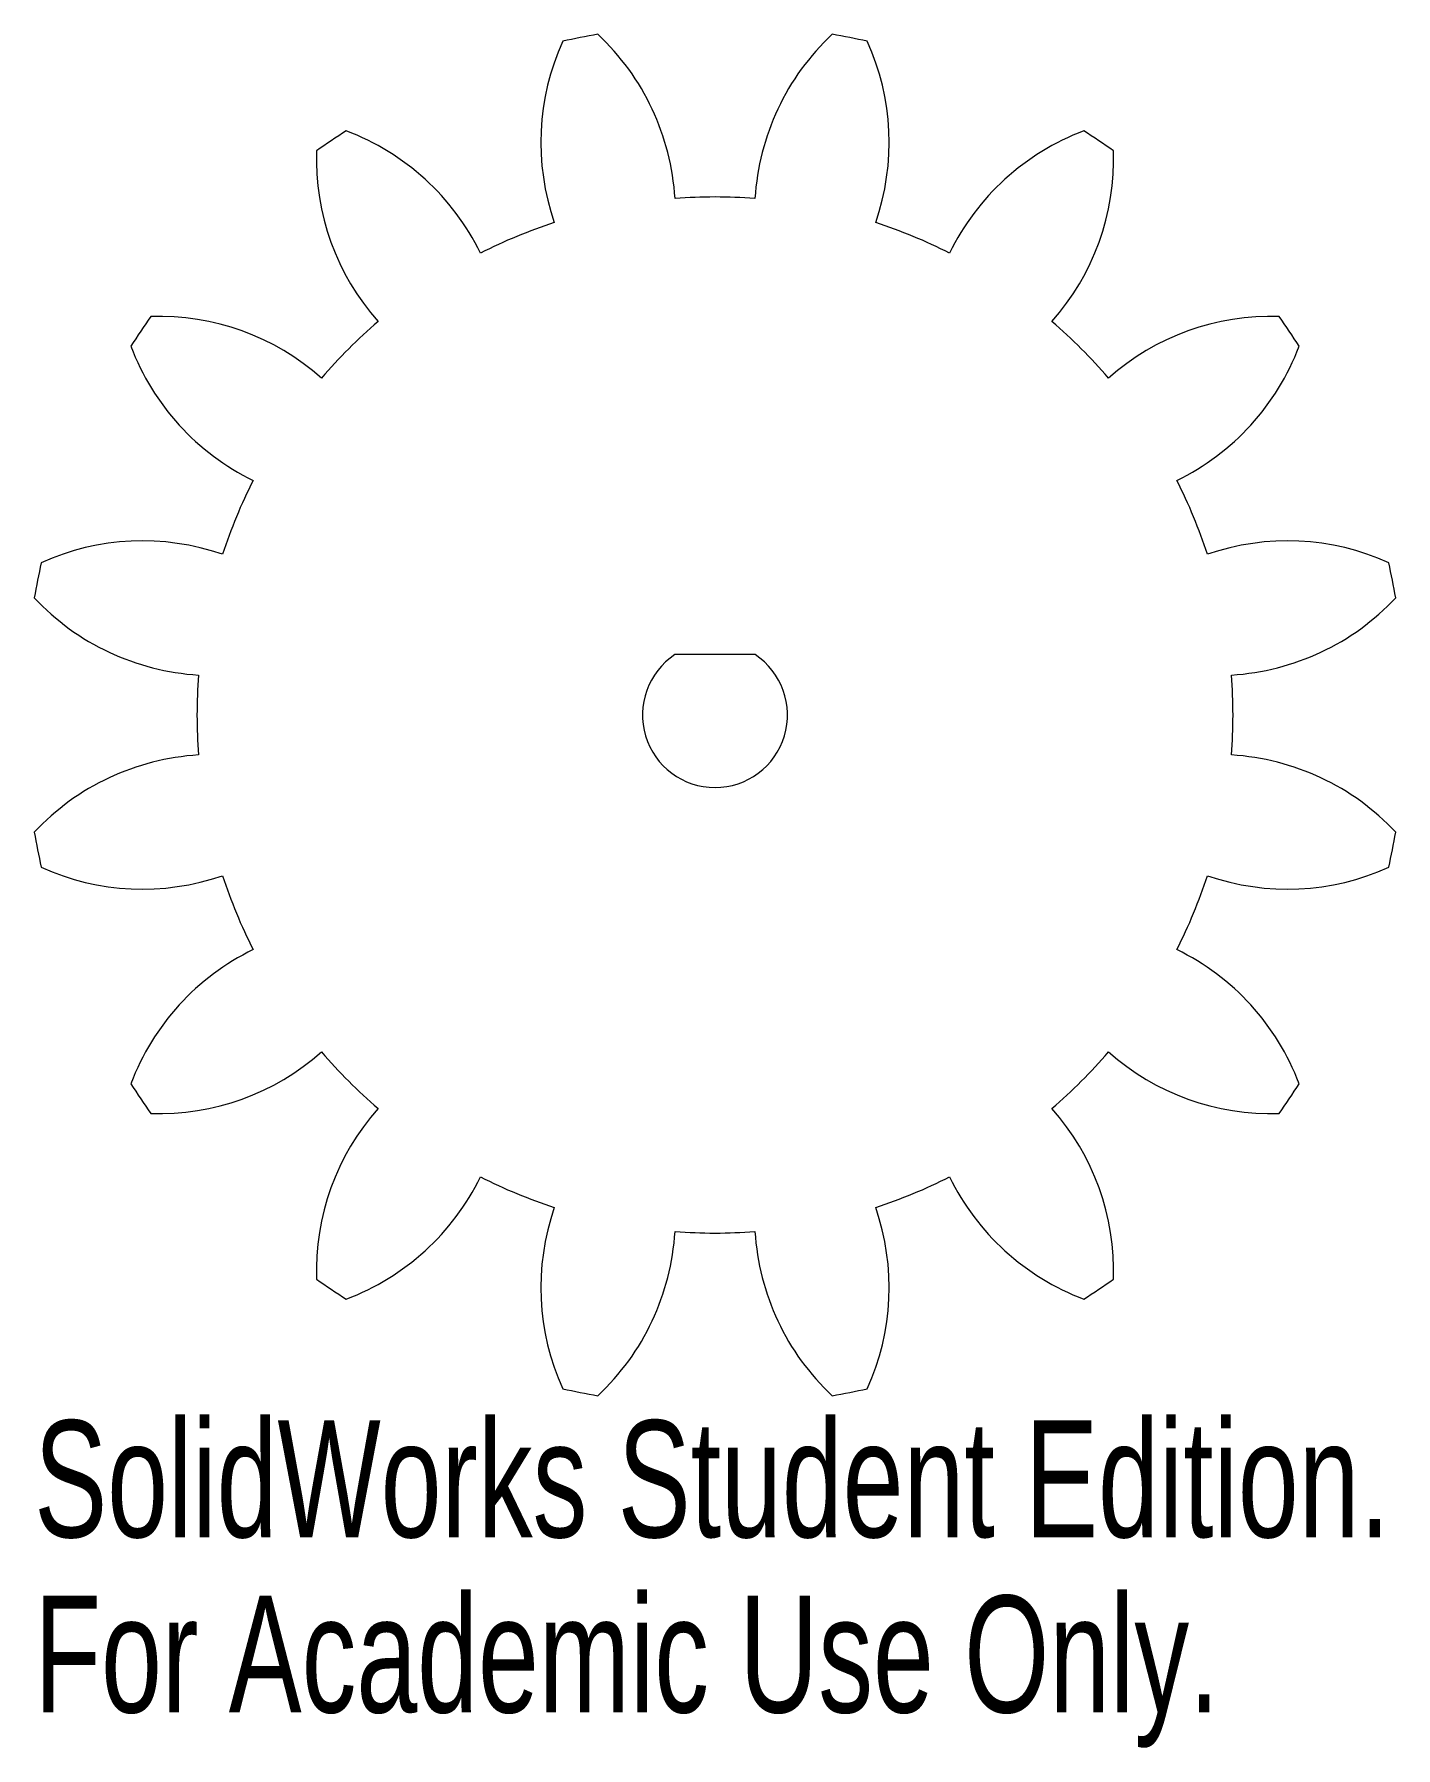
# Model space of a CAD drawing. Header units: inches. Extents: x -1.11 to 1.11, y -1.68 to 1.11.
import ezdxf

# ---------------------------------------------------------------- set-up
doc = ezdxf.new("R2010")
doc.units = ezdxf.units.IN
doc.header["$MEASUREMENT"] = 0
doc.styles.add('SLDTEXTSTYLE0', font='TXT', dxfattribs={"width": 0.7})

msp = doc.modelspace()

# ---------------------------------------------------------------- linework, layer by layer
at = {"color": 7, "linetype": 'Continuous', "lineweight": 15}
msp.add_line((0.0653, 0.0984), (-0.0653, 0.0984), dxfattribs=at)
for centre, radius, start, end in [((0.1164, 0.9325), 0.4, 155.6604, 199.0242), ((0, 0), 1.125, 99.7623, 102.7377), ((-0.4644, 0.8169), 0.4, 3.4758, 46.8396), ((0.4644, 0.8169), 0.4, 133.1604, 176.5242), ((0, 0), 1.125, 77.2623, 80.2377), ((-0.1164, 0.9325), 0.4, 340.9758, 24.3396), ((0, 0), 1.125, 122.2623, 125.2377), ((-0.7417, 0.577), 0.4, 25.9758, 69.3396), ((0.7417, 0.577), 0.4, 110.6604, 154.0242), ((0, 0), 1.125, 54.7623, 57.7377), ((-0.2493, 0.906), 0.4, 178.1604, 221.5242), ((0.2493, 0.906), 0.4, 318.4758, 1.8396), ((0, 0), 0.8437, 85.574, 94.426), ((0, 0), 0.8437, 108.074, 116.926), ((0, 0), 0.8437, 63.074, 71.926), ((0, 0), 1.125, 144.7623, 147.7377), ((-0.906, 0.2493), 0.4, 48.4758, 91.8396), ((0.906, 0.2493), 0.4, 88.1604, 131.5242), ((0, 0), 1.125, 32.2623, 35.2377), ((0, 0), 0.8437, 130.574, 139.426), ((0, 0), 0.8437, 40.574, 49.426), ((-0.577, 0.7417), 0.4, 200.6604, 244.0242), ((0.577, 0.7417), 0.4, 295.9758, 339.3396), ((0, 0), 0.8437, 153.074, 161.926), ((0, 0), 0.8437, 18.074, 26.926), ((-0.9325, -0.1164), 0.4, 70.9758, 114.3396), ((0.9325, -0.1164), 0.4, 65.6604, 109.0242), ((0, 0), 1.125, 167.2623, 170.2377), ((0, 0), 1.125, 9.7623, 12.7377), ((-0.8169, 0.4644), 0.4, 223.1604, 266.5242), ((0.8169, 0.4644), 0.4, 273.4758, 316.8396), ((0, 0), 0.1181, 123.5573, 56.4427), ((0, 0), 0.8437, 175.574, 184.426), ((0, 0), 0.8437, 355.574, 4.426), ((-0.8169, -0.4644), 0.4, 93.4758, 136.8396), ((0.8169, -0.4644), 0.4, 43.1604, 86.5242), ((0, 0), 1.125, 189.7623, 192.7377), ((0, 0), 1.125, 347.2623, 350.2377), ((-0.9325, 0.1164), 0.4, 245.6604, 289.0242), ((0.9325, 0.1164), 0.4, 250.9758, 294.3396), ((0, 0), 0.8437, 198.074, 206.926), ((0, 0), 0.8437, 333.074, 341.926), ((-0.577, -0.7417), 0.4, 115.9758, 159.3396), ((0.577, -0.7417), 0.4, 20.6604, 64.0242), ((-0.906, -0.2493), 0.4, 268.1604, 311.5242), ((0, 0), 0.8437, 220.574, 229.426), ((0, 0), 0.8437, 310.574, 319.426), ((0.906, -0.2493), 0.4, 228.4758, 271.8396), ((0, 0), 1.125, 212.2623, 215.2377), ((0, 0), 1.125, 324.7623, 327.7377), ((-0.2493, -0.906), 0.4, 138.4758, 181.8396), ((0.2493, -0.906), 0.4, 358.1604, 41.5242), ((-0.7417, -0.577), 0.4, 290.6604, 334.0242), ((0, 0), 0.8437, 243.074, 251.926), ((0, 0), 0.8437, 288.074, 296.926), ((0.7417, -0.577), 0.4, 205.9758, 249.3396), ((0.1164, -0.9325), 0.4, 160.9758, 204.3396), ((-0.1164, -0.9325), 0.4, 335.6604, 19.0242), ((-0.4644, -0.8169), 0.4, 313.1604, 356.5242), ((0, 0), 0.8437, 265.574, 274.426), ((0.4644, -0.8169), 0.4, 183.4758, 226.8396), ((0, 0), 1.125, 234.7623, 237.7377), ((0, 0), 1.125, 302.2623, 305.2377), ((0, 0), 1.125, 257.2623, 260.2377), ((0, 0), 1.125, 279.7623, 282.7377)]:
    msp.add_arc(centre, radius, start, end, dxfattribs=at)

# ---------------------------------------------------------------- texts
at = {"color": 7, "linetype": 'Continuous', "char_height": 0.1903, "attachment_point": 1, "style": 'SLDTEXTSTYLE0'}
for s, insert in [('SolidWorks Student Edition.', (-1.1087, -1.1489)), ('For Academic Use Only.', (-1.1087, -1.4343))]:
    msp.add_mtext(s, dxfattribs=dict(at, insert=insert))

doc.saveas('drawing.dxf')
